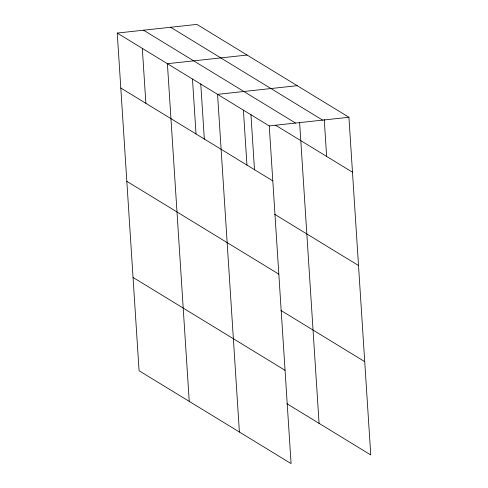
<?xml version="1.0" encoding="UTF-8"?>
<svg xmlns="http://www.w3.org/2000/svg" width="488" height="488" viewBox="0 0 488 488"><rect width="100%" height="100%" fill="white"/><g stroke="black" fill="none" stroke-linecap="round" stroke-linejoin="round"><path stroke-width="0.73" d="M117.242 33.062L269.242 125.922L291.08 463.6L139.074 370.74L117.242 33.062L196.92 24.4L348.926 117.26L370.758 454.938L286.926 403.722M247.081 55.046L167.402 63.702L189.24 401.386M297.241 85.687L217.563 94.349L239.401 432.026M269.242 125.922L348.926 117.26M170.623 27.261L322.629 120.115M143.533 30.201L295.539 123.061M275.714 125.318L352.476 172.215M120.792 88.011L272.798 180.871M274.677 214.299L358.509 265.515M126.825 181.31L278.831 274.171M280.893 310.423L364.725 361.639M133.041 277.44L285.047 370.3M324.252 119.542L326.637 156.428M299.626 122.573L319.079 423.364M250.93 114.546L254.51 169.922M243.402 110.136L246.959 165.084M200.769 83.906L204.35 139.275M192.479 79.026L196.036 133.98M142.319 48.385L145.875 103.334"/></g></svg>
